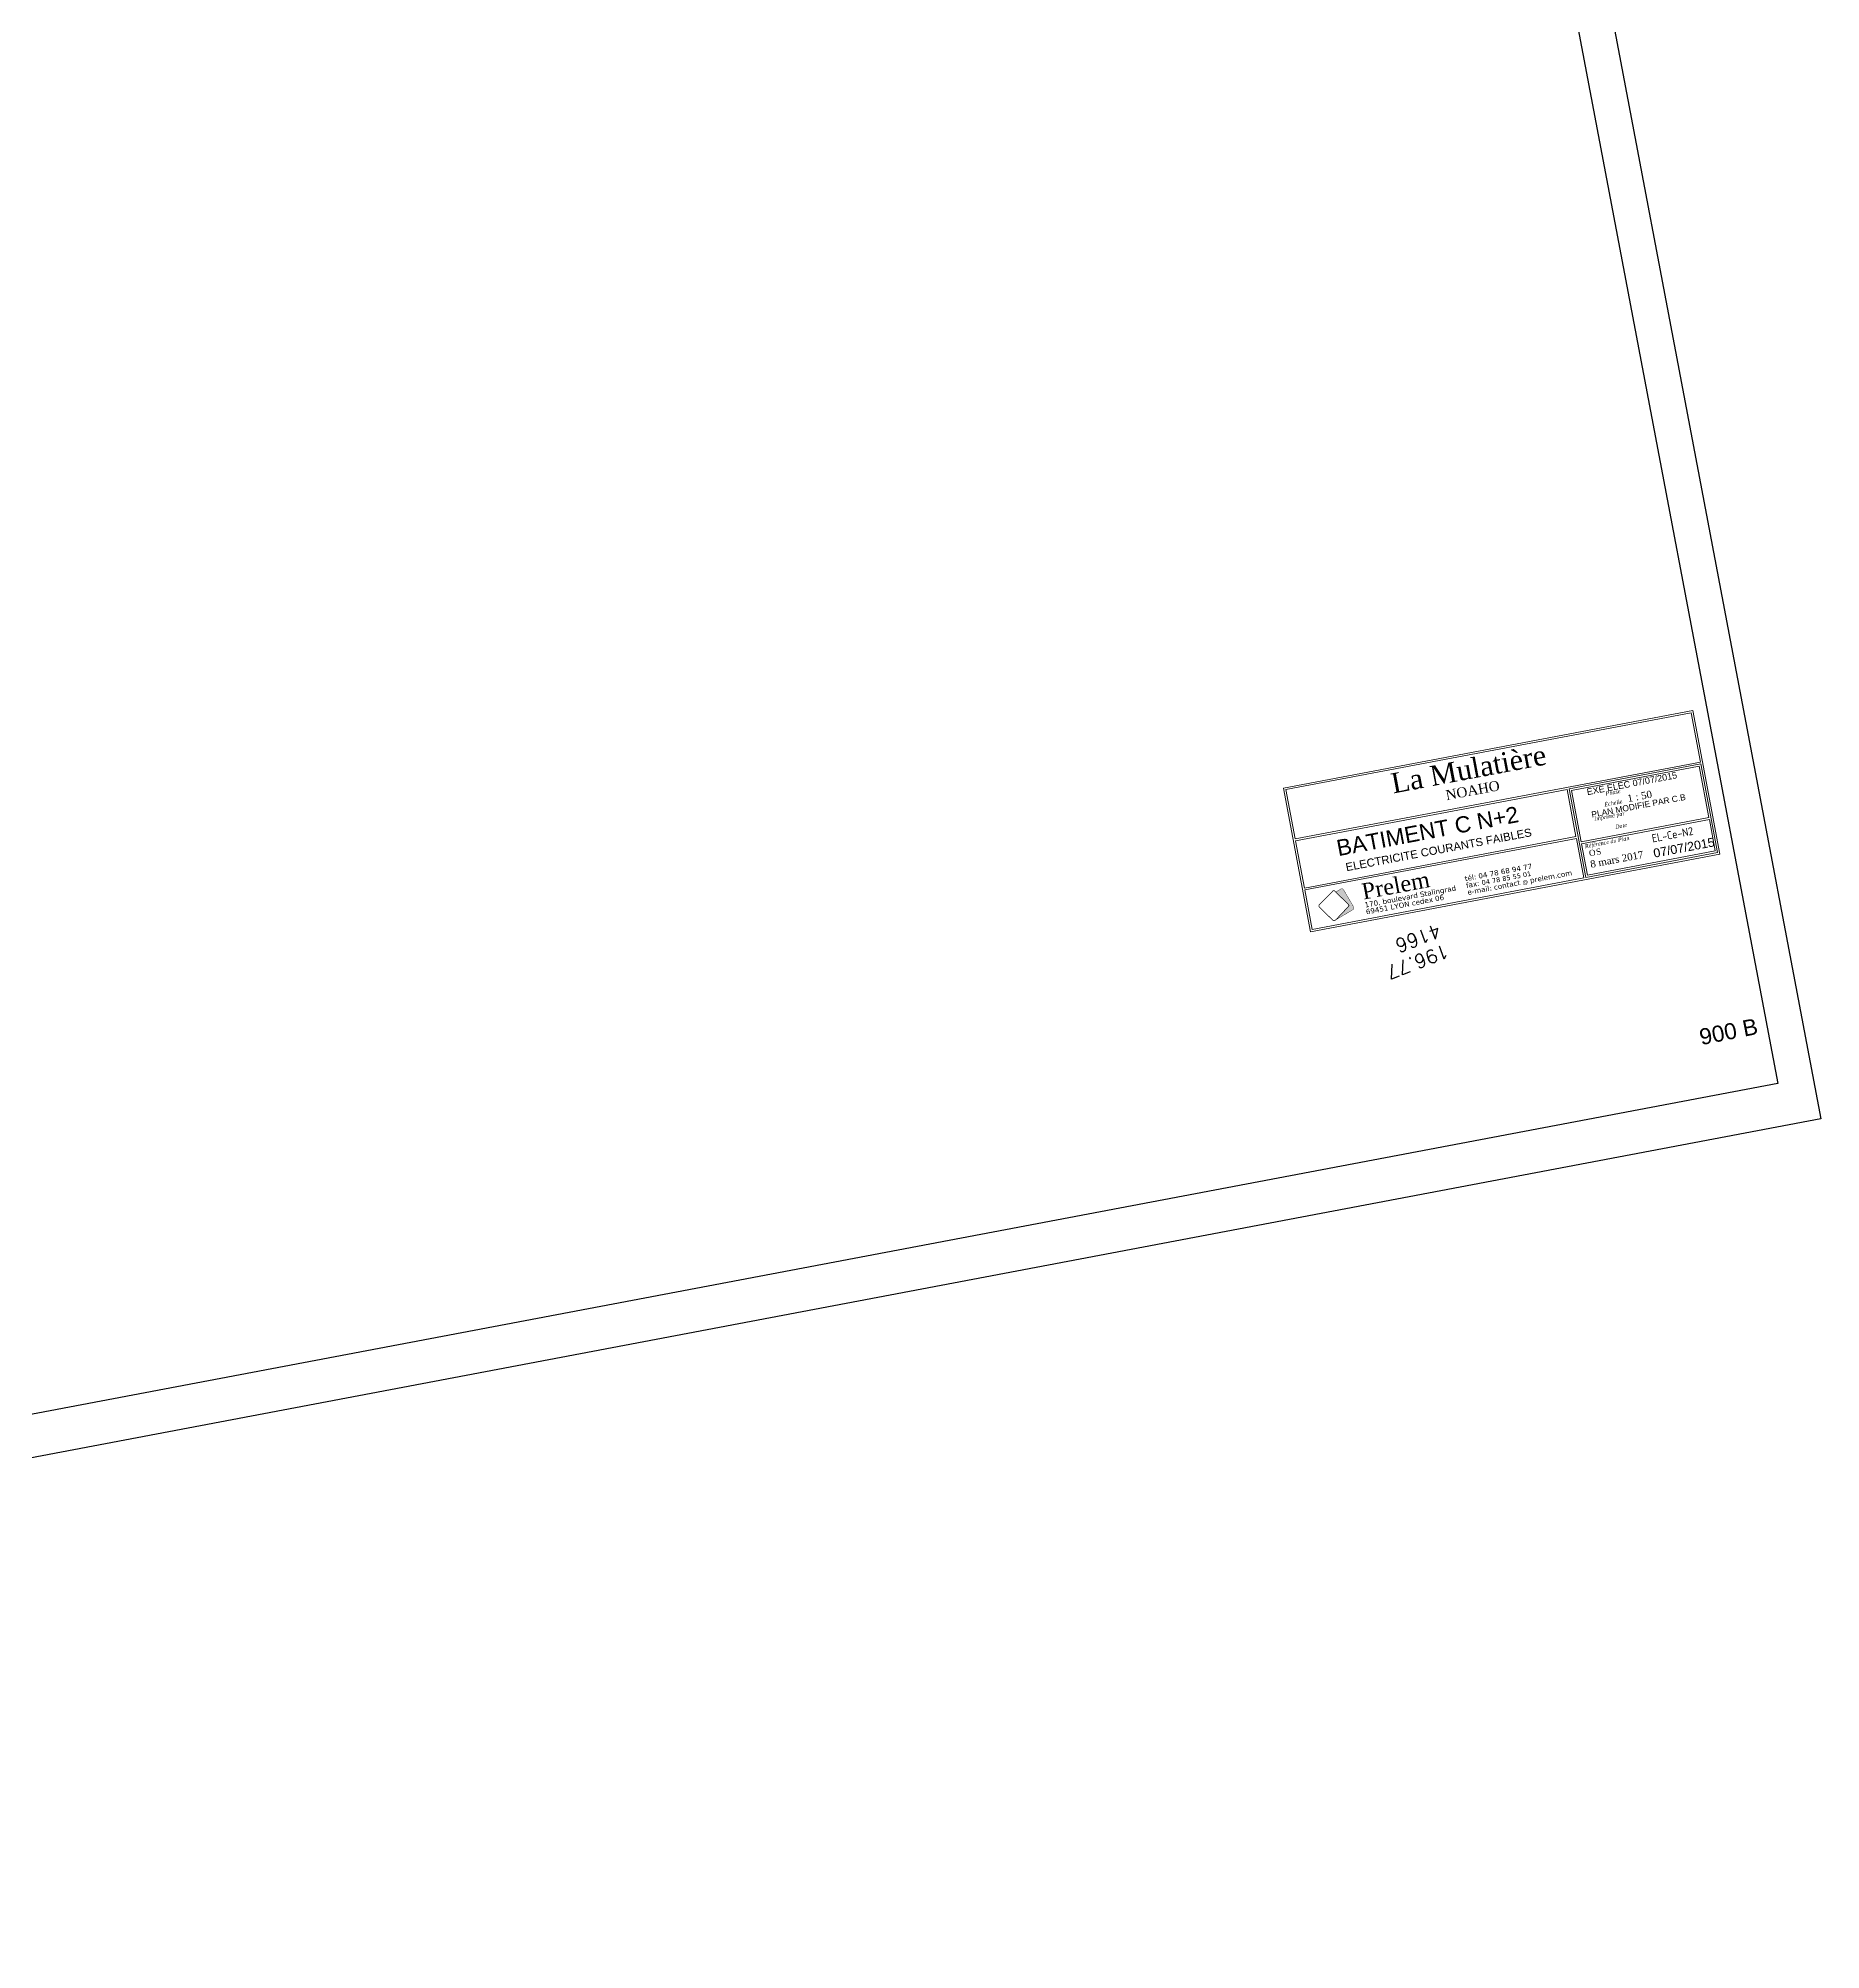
# Model space of a CAD drawing. Header units: centimetres. Extents: x 187368 to 251255, y -383447 to -322514.
# Drawn here: x 229152 to 251255, y -382980 to -359282 of the extents above; entities that cross this region are included whole.
import ezdxf
from ezdxf.enums import TextEntityAlignment as Align

# ---------------------------------------------------------------- set-up
doc = ezdxf.new("R2010")
doc.units = ezdxf.units.CM
for name, color, linetype in [('AEP_SSL', 252, 'Continuous'), ('Fond topo - Z_500', 252, 'Continuous'), ('prlm-EAU-EPEXT', 145, 'Continuous')]:
    doc.layers.add(name, color=color, linetype=linetype)
for name, color, linetype, plot in [('Fond topo - N', 252, 'Continuous', False), ('Fond topo - NCACHE', 252, 'Continuous', False), ('Fond topo - ZCACHE', 252, 'Continuous', False)]:
    doc.layers.add(name, color=color, linetype=linetype, plot=plot)
doc.layers.add('Fond topo - P', color=252, linetype='Continuous', lineweight=25)
doc.layers.add('prlm-ZCARTOUCHE', color=7, linetype='Continuous', lineweight=13)
doc.styles.add('Arial', font='arial.ttf', dxfattribs={"height": 100})
doc.styles.add('prlm-georgia', font='georgia.ttf', dxfattribs={"height": 1.8})
doc.styles.add('prlm-verdana', font='verdana.ttf', dxfattribs={"height": 0.9})
doc.styles.add('SIMPLEX', font='simplex_.ttf', dxfattribs={"height": 1.25})
doc.styles.get("Standard").update_dxf_attribs({"font": 'isocp.shx', "height": 100})
doc.styles.add('Tronçons', font='arial.ttf', dxfattribs={"height": 0.25})

# ---------------------------------------------------------------- blocks, each defined once
blk = doc.blocks.new('PTOPO')
at = {"layer": 'Fond topo - NCACHE', "style": 'SIMPLEX'}
blk.add_attdef('MAT', text='', height=0.34, dxfattribs=at).set_placement((0.1, -0.1), align=Align.TOP_LEFT)
at = {"layer": 'Fond topo - ZCACHE', "style": 'SIMPLEX'}
blk.add_attdef('ALT', (0.1, 0.1), '', height=0.34, dxfattribs=at)
blk = doc.blocks.new('cartouche_BET')
at = {"layer": 'prlm-ZCARTOUCHE'}
blk.add_hatch(color=0, dxfattribs=at).paths.add_polyline_path([(10.04, 4.46), (10.1, 4.2), (10.05, 4), (6.22, 1.23), (11.06, 3), (11.21, 3.19), (11.22, 3.55), (9.47, 8.4), (9.27, 8.56), (9, 8.61), (7.57, 8.07), (7.5, 8.04)])
at = {"layer": 'prlm-ZCARTOUCHE', "color": 0}
blk.add_lwpolyline([(0, 10), (0, 0), (69, 0), (69, 10)], close=True, dxfattribs=at)
for points, const_width in [([(6.81, 8.43), (2.83, 5.7), (2.72, 5.42), (2.76, 5.14), (5.55, 1.19), (5.8, 1.08), (6.22, 1.23), (10.05, 4), (10.1, 4.2), (10.04, 4.46), (7.22, 8.43), (6.98, 8.51), (6.81, 8.43)], 0.18), ([(6.22, 1.23), (11.06, 3), (11.21, 3.19), (11.22, 3.55), (9.47, 8.4), (9.27, 8.56), (9, 8.61), (7.57, 8.07), (7.5, 8.04)], 0.09)]:
    blk.add_lwpolyline(points, dxfattribs=dict(at, const_width=const_width))
at = {"layer": 'prlm-ZCARTOUCHE', "color": 0, "attachment_point": 4, "line_spacing_factor": 0.8, "style": 'prlm-verdana'}
for s, insert, char_height, width in [('{\\fGeorgia|b0|i0|c0|p18;Prelem}', (13.95, 6.89), 4, 47.6343), ('tél: 04 78 68 94 77\\Pfax: {\\H0.92308x;04 78 85 55 01}   \\Pe-mail: contact {\\H0.7692x;@} prelem.com', (39.77, 3.41), 1.3, 31.0691), ('170, boulevard Stalingrad   ^J69451 LYON cedex 06', (13.98, 2.64), 1.3, 47.6343)]:
    blk.add_mtext(s, dxfattribs=dict(at, insert=insert, char_height=char_height, width=width))
blk = doc.blocks.new('$CTfon')
at = {"color": 0}
blk.add_wipeout([(-104.48, 36.98), (0.47, 36.98), (0.47, -0.48), (-104.48, -0.48)], dxfattribs=at).dxf.layer = 'prlm-ZCARTOUCHE'
at = {"layer": 'prlm-ZCARTOUCHE', "color": 0}
for points in [[(-104, 36.5), (0, 36.5), (0, 0), (-104, 0)], [(-103.5, 36), (-0.5, 36), (-0.5, 23.5), (-103.5, 23.5)], [(-103.5, 23), (-34.5, 23), (-34.5, 11), (-103.5, 11)], [(-34, 23), (-0.5, 23), (-0.5, 0.5), (-34, 0.5)], [(-1, 9.5), (-33.5, 9.5), (-33.5, 22.5), (-1, 22.5)], [(-1, 1), (-33.5, 1), (-33.5, 9), (-1, 9)]]:
    blk.add_lwpolyline(points, close=True, dxfattribs=at)
blk.add_blockref('cartouche_BET', (-103.5, 0.5), dxfattribs=at)
at = {"layer": 'prlm-ZCARTOUCHE', "color": 0, "linetype": 'ByBlock', "ltscale": 20, "char_height": 1, "attachment_point": 6}
for s, insert, width in [('{\\fGeorgia|b0|i1|c0|p18;Phase}', (-21.49, 20.13), 11), ('{\\fGeorgia|b0|i1|c0|p18;Imprimé par}', (-21.49, 14.31), 11), ('{\\fGeorgia|b0|i1|c0|p18;Échelle}', (-21.49, 17.5), 11), ('{\\fGeorgia|b0|i1|c0|p18;Date}', (-21.49, 11.51), 11), ('{\\fGeorgia|b0|i1|c0|p18;Référence du Plan}', (-21.49, 8.04), 12.8598)]:
    blk.add_mtext(s, dxfattribs=dict(at, insert=insert, width=width))
blk = doc.blocks.new('$CTaff')
at = {"layer": 'prlm-ZCARTOUCHE', "color": 0, "linetype": 'ByBlock', "lineweight": -2, "style": 'prlm-georgia', "flags": 8}
blk.add_attdef('CTAFF', text='', height=5, dxfattribs=at).set_placement((-52.46, 32.05), align=Align.MIDDLE_CENTER)
blk = doc.blocks.new('$CTcli')
at = {"layer": 'prlm-ZCARTOUCHE', "color": 0, "linetype": 'ByBlock', "lineweight": -2, "style": 'prlm-georgia', "flags": 8}
blk.add_attdef('CTCLI', text='', height=2.5, dxfattribs=at).set_placement((-52.46, 26.66), align=Align.MIDDLE_CENTER)
blk = doc.blocks.new('$CTsca')
at = {"layer": 'prlm-ZCARTOUCHE', "color": 0, "style": 'prlm-georgia', "flags": 8}
blk.add_attdef('CTSCA', (-18.77, 17.04), '', height=1.8, dxfattribs=at)

msp = doc.modelspace()

# ---------------------------------------------------------------- block references
at = {"layer": 'Fond topo - P', "ltscale": 2}
ref = msp.add_blockref('PTOPO', (246630.7, -370445.1), dxfattribs=dict(at, xscale=499.9999999999994, yscale=499.9999999999994, zscale=499.9999999999994, rotation=200.7892219420549))
ref.add_attrib('MAT', '4166', dxfattribs={"layer": 'Fond topo - N', "color": 0, "ltscale": 2, "height": 170, "rotation": 200.78922, "style": 'SIMPLEX'}).set_placement((246566.2, -370416.1), align=Align.TOP_LEFT)
ref.add_attrib('ALT', '196.77', (246601.7, -370509.6), dxfattribs={"layer": 'Fond topo - Z_500', "color": 0, "ltscale": 2, "height": 170, "rotation": 200.78922, "style": 'SIMPLEX'})

# ---------------------------------------------------------------- texts
at = {"layer": 'AEP_SSL', "style": 'Tronçons'}
msp.add_text('900 B', height=200, rotation=11.16238, dxfattribs=at).set_placement((249772.8, -371765.6))
at = {"layer": 'prlm-ZCARTOUCHE', "style": 'Arial'}
msp.add_text('PB-CO-90', height=120, rotation=10.7236, dxfattribs=at).set_placement((248061, -369622.2))

# ---------------------------------------------------------------- next in the draw order: block references
at = {"layer": 'prlm-ZCARTOUCHE', "xscale": 49.67655796179311, "yscale": 49.67655796179311, "zscale": 49.67655796179311, "rotation": 10.72360141139323}
msp.add_blockref('$CTfon', (250005.6, -369397.2), dxfattribs=at)

# ---------------------------------------------------------------- next in the draw order: linework, layer by layer
at = {"layer": 'prlm-EAU-EPEXT'}
for points in [[(187368.2, -332813.3), (241754.8, -322513.6), (251255.2, -372679.9), (196868.6, -382979.5)], [(187885.6, -333165.6), (241402.1, -323030.8), (250721.3, -372240.6), (197204.9, -382375.5)]]:
    msp.add_lwpolyline(points, close=True, dxfattribs=at)

# ---------------------------------------------------------------- next in the draw order: block references
at = {"layer": 'prlm-ZCARTOUCHE', "xscale": 49.67655796179311, "yscale": 49.67655796179311, "zscale": 49.67655796179311, "rotation": 10.72360141139323}
for name, p, values in [('$CTaff', (249744.9, -369421.5), {'CTAFF': 'La Mulatière'}), ('$CTcli', (249744.9, -369421.5), {'CTCLI': 'NOAHO'}), ('$CTsca', (249940.3, -369409.8), {'CTSCA': '1 : 50'})]:
    msp.add_blockref(name, p, dxfattribs=at).add_auto_attribs(values)

# ---------------------------------------------------------------- next in the draw order: texts
at = {"layer": 'prlm-ZCARTOUCHE', "color": 1, "lineweight": 25, "style": 'Arial'}
for s, height, p in [('EXE ELEC 07/07/2015', 80, (248361.9, -368665.9)), ('07/07/2015', 110, (249190.9, -369441.2))]:
    msp.add_text(s, height=height, rotation=10.7236, dxfattribs=at).set_placement(p)
at = {"layer": 'prlm-ZCARTOUCHE', "color": 1, "ltscale": 25, "style": 'Arial'}
msp.add_text('PLAN MODIFIE PAR C.B', height=75, rotation=10.7236, dxfattribs=at).set_placement((248418.9, -368944.6))
at = {"layer": 'prlm-ZCARTOUCHE', "style": 'Arial'}
msp.add_text('BATIMENT C N+2', height=200, rotation=10.7236, dxfattribs=at).set_placement((245272.8, -369422.5))
at = {"layer": 'prlm-ZCARTOUCHE', "color": 1, "lineweight": 30, "ltscale": 25, "style": 'Arial'}
msp.add_text('ELECTRICITE COURANTS FAIBLES', height=100, rotation=10.7236, dxfattribs=at).set_placement((245374.3, -369609))
at = {"layer": 'prlm-ZCARTOUCHE'}
msp.add_text('EL-Ce-N2', height=100, rotation=10.7236, dxfattribs=at).set_placement((249170.7, -369252.9))
at = {"layer": 'prlm-ZCARTOUCHE', "attachment_point": 1, "rotation": 10.7236, "style": 'prlm-georgia'}
for s, insert, char_height in [('{\\T1.1;OS}', (248374.6, -369351.5), 74.51), ('8 mars 2017', (248389.4, -369478.8), 89.418)]:
    msp.add_mtext(s, dxfattribs=dict(at, insert=insert, char_height=char_height))

doc.saveas('drawing.dxf')
